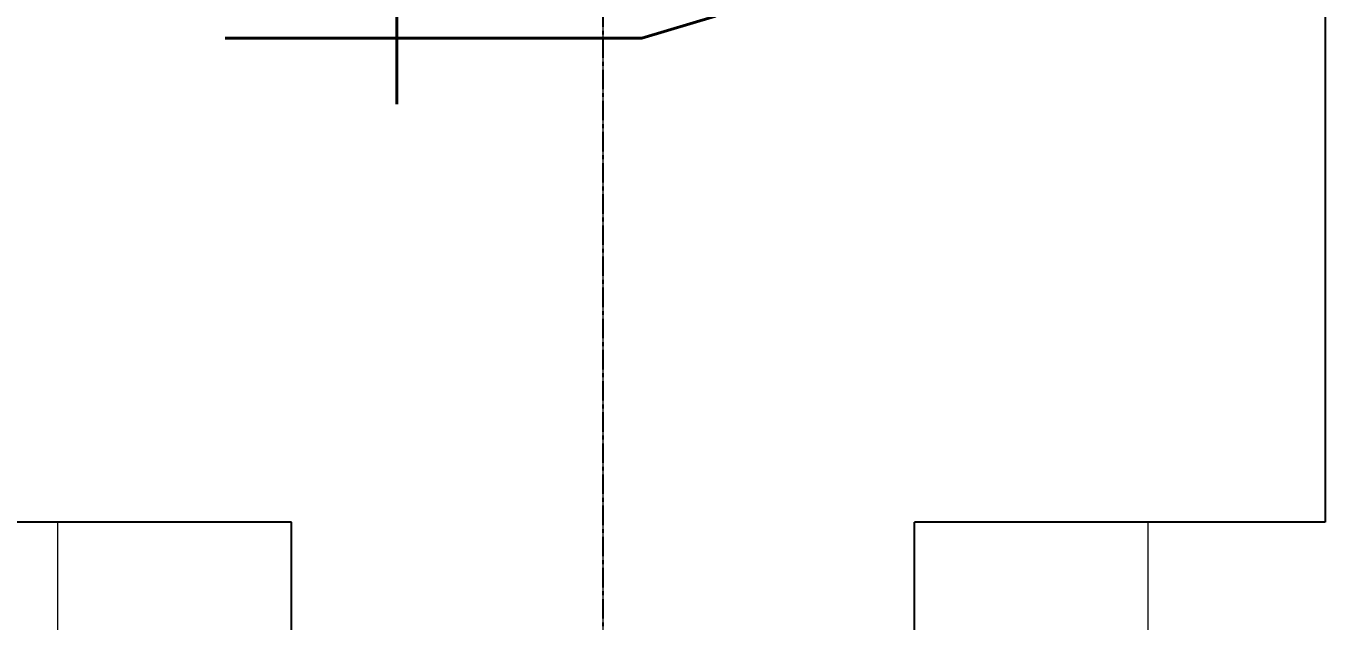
# Model space of a CAD drawing. Header units: millimetres. Extents: x -32759 to 129432, y 390 to 54305.
# Drawn here: x 10557 to 11391, y 26833 to 27215 of the extents above; entities that cross this region are included whole.
import ezdxf

# ---------------------------------------------------------------- set-up
doc = ezdxf.new("R2010")
doc.units = ezdxf.units.MM
doc.linetypes.add('CENTER', pattern=[2, 1.25, -0.25, 0.25, -0.25])
doc.layers.add('08a', color=11, linetype='Continuous')
doc.layers.add('CL', color=1, linetype='CENTER')
doc.layers.add('_BODY', color=7, linetype='Continuous', lineweight=13)
doc.styles.add('한글', font='romans.shx', dxfattribs={"height": 4, "bigfont": 'whgtxt.shx'})

# ---------------------------------------------------------------- blocks, each defined once
blk = doc.blocks.new('asfsffsa')
at = {"ltscale": 0.5}
for p, q in [((419143.26, 273544.98), (419143.26, 273808.48)), ((418743.26, 273544.98), (419143.26, 273544.98)), ((418743.26, 273144.98), (419143.26, 273144.98)), ((419143.26, 272881.48), (419143.26, 273144.98)), ((421525.26, 272881.48), (419143.26, 272881.48))]:
    blk.add_line(p, q, dxfattribs=at)
at = {"layer": 'CL', "ltscale": 10}
blk.add_line((418641.26, 273344.98), (421877.26, 273344.98), dxfattribs=at)
at = {"color": 2, "ltscale": 0.5, "insert": (419383.25, 273587.45), "char_height": 330.348, "width": 145852.1918, "attachment_point": 1, "style": '한글'}
blk.add_mtext('tempering', dxfattribs=at)
blk = doc.blocks.new('rtu43w')
at = {"color": 0, "ltscale": 0.5}
for p, q in [((142742.74, 18487.48), (143142.74, 18487.48)), ((142742.74, 17787.48), (143142.74, 17787.48))]:
    blk.add_line(p, q, dxfattribs=at)
at = {"layer": '08a'}
blk.add_blockref('asfsffsa', (-276000.53, -255207.5), dxfattribs=at)
blk = doc.blocks.new('sdfgsdfgcxvxbxcv')
at = {"color": 1, "ltscale": 0.5}
blk.add_line((259271.774, 137030.925), (259271.774, 141495.738), dxfattribs=at)
at = {"color": 0, "rotation": 90}
blk.add_blockref('rtu43w', (277409.256, -3525.866), dxfattribs=at)

msp = doc.modelspace()

# ---------------------------------------------------------------- block references
at = {"layer": '_BODY'}
msp.add_blockref('sdfgsdfgcxvxbxcv', (-248343.91, -112719.97), dxfattribs=at)

doc.saveas('drawing.dxf')
